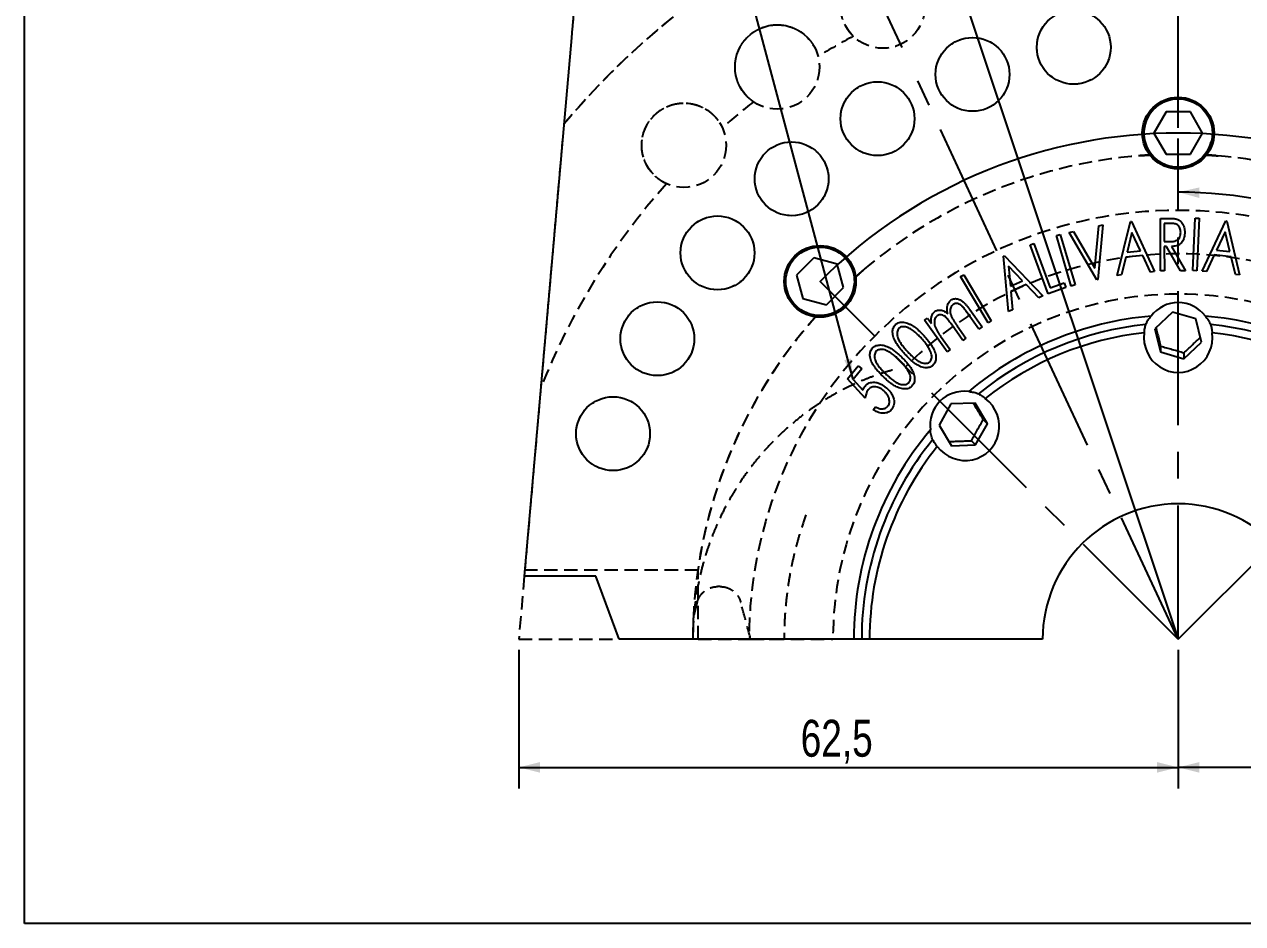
# Model space of a CAD drawing. Header units: millimetres. Extents: x 8 to 871, y 8 to 585.
# Drawn here: x 8 to 123.5, y 8 to 93.3 of the extents above; entities that cross this region are included whole.
import ezdxf

# ---------------------------------------------------------------- set-up
doc = ezdxf.new("R2010")
doc.units = ezdxf.units.MM
doc.header["$PDSIZE"] = -1
doc.linetypes.add('CENTERX2', pattern=[20.32, 12.7, -2.54, 2.54, -2.54])
doc.linetypes.add('HIDDEN', pattern=[1.905, 1.27, -0.635])
for name, color, linetype in [('CENTERLINE', 4, 'CENTERX2'), ('DETAIL', 3, 'Continuous'), ('DIMENSIONS', 2, 'Continuous'), ('HIDDEN', 3, 'HIDDEN'), ('TEXT', 2, 'Continuous')]:
    doc.layers.add(name, color=color, linetype=linetype)
doc.layers.add('OUTLINE', color=7, linetype='Continuous', lineweight=25)
doc.styles.add('SLDTEXTSTYLE0', font='TXT', dxfattribs={"width": 0.75})
doc.dimstyles.new('SLDDIMSTYLE18', dxfattribs={"dimtxt": 0.18, "dimasz": 2, "dimexe": 0, "dimexo": 0.0625, "dimgap": 0, "dimtad": 0, "dimtih": 1, "dimtoh": 1, "dimdec": 0, "dimrnd": 1e-09, "dimzin": 0, "dimdsep": 46, "dimtxsty": 'Standard', "dimsah": 1, "dimcen": 0.09, "dimadec": 0, "dimazin": 0, "dimtfac": 2, "dimtdec": 0, "dimtofl": 0, "dimtmove": 0, "dimatfit": 3, "dimfxl": 0, "dimfrac": 2, "dimtolj": 1, "dimtzin": 0, "dimarcsym": 0})
doc.dimstyles.new('SLDDIMSTYLE2', dxfattribs={"dimtxt": 3.5, "dimasz": 2, "dimexe": 0, "dimexo": 0.0625, "dimgap": 0.875, "dimtad": 1, "dimrnd": 1e-09, "dimzin": 12, "dimdsep": 46, "dimtxsty": 'SLDTEXTSTYLE0', "dimsah": 1, "dimcen": 0.09, "dimadec": 0, "dimazin": 3, "dimtfac": 1, "dimtofl": 0, "dimtmove": 0, "dimatfit": 3, "dimfxl": 0, "dimfrac": 2, "dimtolj": 1, "dimtzin": 12, "dimarcsym": 0})
doc.dimstyles.new('SLDDIMSTYLE25', dxfattribs={"dimtxt": 3.5, "dimasz": 2, "dimexe": 0, "dimexo": 0.0625, "dimgap": 0.875, "dimtad": 1, "dimrnd": 1e-09, "dimzin": 12, "dimdsep": 46, "dimtxsty": 'SLDTEXTSTYLE0', "dimsah": 1, "dimcen": 0, "dimadec": 0, "dimazin": 3, "dimtfac": 1, "dimtofl": 0, "dimtmove": 0, "dimatfit": 3, "dimfxl": 0, "dimfrac": 2, "dimtolj": 1, "dimtzin": 12, "dimarcsym": 0})
doc.dimstyles.new('SLDDIMSTYLE8', dxfattribs={"dimtxt": 3.5, "dimasz": 2, "dimexe": 0, "dimexo": 0.0625, "dimgap": 0.875, "dimtad": 1, "dimdec": 4, "dimzin": 12, "dimdsep": 46, "dimtxsty": 'SLDTEXTSTYLE0', "dimsah": 1, "dimcen": 0.09, "dimazin": 3, "dimtfac": 1, "dimtofl": 0, "dimtmove": 0, "dimatfit": 3, "dimfxl": 0, "dimfrac": 2, "dimtolj": 1, "dimtzin": 12, "dimarcsym": 0})

# ---------------------------------------------------------------- blocks, each defined once
blk = doc.blocks.new('_D_66')
at = {"layer": 'DIMENSIONS'}
for q in [(86.53, 127.43), (117.36, 34.96)]:
    blk.add_line((94.9, 102.32), q, dxfattribs=at)
blk.add_solid([(94.9, 102.32), (94.74, 104.37), (93.79, 104.05)], dxfattribs=at)
at = {"layer": 'DIMENSIONS', "char_height": 3.5, "attachment_point": 1, "rotation": 288.4402, "style": 'SLDTEXTSTYLE0'}
for s, insert in [('R', (91.31, 127.35)), ('71', (92.2, 124.66))]:
    blk.add_mtext(s, dxfattribs=dict(at, insert=insert))
blk = doc.blocks.new('_D_67')
at = {"layer": 'DIMENSIONS'}
for p, q in [((117.36, 83.46), (117.36, 139.21)), ((91.19, 91.09), (73.3, 129.44))]:
    blk.add_line(p, q, dxfattribs=at)
blk.add_arc((117.36, 34.96), 102.25, 90, 115, dxfattribs=at)
for points in [[(117.36, 137.21), (115.35, 137.69), (115.36, 136.69)], [(74.15, 127.63), (76.18, 128), (75.76, 128.91)]]:
    blk.add_solid(points, dxfattribs=at)
at = {"layer": 'DIMENSIONS', "insert": (90.82, 138.43), "char_height": 3.5, "attachment_point": 1, "rotation": 12.5, "style": 'SLDTEXTSTYLE0'}
blk.add_mtext('25°', dxfattribs=at)
blk = doc.blocks.new('_D_68')
at = {"layer": 'DIMENSIONS'}
blk.add_arc((117.36, 34.96), 42.4, 45, 90, dxfattribs=at)
for points in [[(117.36, 77.36), (119.35, 76.81), (119.37, 77.81)], [(147.34, 64.94), (146.24, 66.68), (145.55, 65.96)]]:
    blk.add_solid(points, dxfattribs=at)
at = {"layer": 'DIMENSIONS', "insert": (132.06, 79.65), "char_height": 3.5, "attachment_point": 1, "rotation": 337.5, "style": 'SLDTEXTSTYLE0'}
blk.add_mtext('45°', dxfattribs=at)
blk = doc.blocks.new('_D_69')
at = {"layer": 'DIMENSIONS'}
for p, q in [((54.86, 33.96), (54.86, 20.82)), ((117.36, 33.96), (117.36, 20.82)), ((54.86, 22.82), (117.36, 22.82))]:
    blk.add_line(p, q, dxfattribs=at)
for points in [[(54.86, 22.82), (56.86, 22.32), (56.86, 23.32)], [(117.36, 22.82), (115.36, 23.32), (115.36, 22.32)]]:
    blk.add_solid(points, dxfattribs=at)
at = {"layer": 'DIMENSIONS', "insert": (81.58, 27.33), "char_height": 3.5, "attachment_point": 1, "style": 'SLDTEXTSTYLE0'}
blk.add_mtext('62,5', dxfattribs=at)
blk = doc.blocks.new('_D_70')
at = {"layer": 'DIMENSIONS'}
for p, q in [((117.36, 33.96), (117.36, 20.82)), ((179.86, 33.96), (179.86, 20.82)), ((179.86, 22.82), (117.36, 22.82))]:
    blk.add_line(p, q, dxfattribs=at)
for points in [[(117.36, 22.82), (119.36, 22.32), (119.36, 23.32)], [(179.86, 22.82), (177.86, 23.32), (177.86, 22.32)]]:
    blk.add_solid(points, dxfattribs=at)
at = {"layer": 'DIMENSIONS', "insert": (144.08, 27.33), "char_height": 3.5, "attachment_point": 1, "style": 'SLDTEXTSTYLE0'}
blk.add_mtext('62,5', dxfattribs=at)

msp = doc.modelspace()

# ---------------------------------------------------------------- linework, layer by layer
at = {"color": 7, "linetype": 'Continuous', "lineweight": 0}
msp.add_point((83.41806, 68.90222), dxfattribs=at)
at = {"layer": 'CENTERLINE'}
for q in [(91.60973, 90.18098), (117.35918, 82.46109), (83.41806, 68.90222), (151.30031, 68.90222)]:
    msp.add_line((117.35918, 34.96109), q, dxfattribs=at)
at = {"layer": 'DETAIL'}
msp.add_arc((117.35918, 82.96109), 3.25, 75, 345, dxfattribs=at)
msp.add_arc((117.35918, 82.96109), 3.25, 75, 345, dxfattribs=at)
at = {"layer": 'HIDDEN'}
for p, q in [((58.6555, 78.35323), (55.43223, 41.51109)), ((55.38411, 40.96109), (54.85918, 34.96109)), ((71.85918, 41.51109), (55.43223, 41.51109)), ((71.85918, 34.96109), (71.85918, 41.51109)), ((73.95978, 39.96109), (73.70858, 39.96109)), ((71.77673, 38.47873), (71.40928, 37.10739)), ((54.85918, 34.96109), (64.35918, 34.96109)), ((71.85918, 34.96109), (76.68797, 34.96109)), ((76.68797, 34.96109), (80.00918, 34.96109)), ((76.83418, 34.96109), (84.63418, 34.96109))]:
    msp.add_line(p, q, dxfattribs=at)
for centre, radius in [((89.36072, 95.00398), 4), ((107.46124, 91.09513), 3.5), ((79.35974, 89.22991), 4), ((97.86403, 88.52357), 3.5), ((88.85918, 84.32454), 3.5), ((70.51336, 81.80691), 4), ((117.35918, 82.96109), 3.25), ((80.72029, 78.62562), 3.5), ((73.69465, 71.59998), 3.5), ((83.41806, 68.90222), 3.25), ((67.99573, 63.46109), 3.5), ((63.7967, 54.45624), 3.5)]:
    msp.add_circle(centre, radius, dxfattribs=at)
for radius, start, end in [(76, 39.9913068, 140.0086932), (76, 97.5608432, 140.0086932), (64.95, 118.3046094, 121.6953906), (64.95, 128.3046094, 131.6953906), (46, 93.1240038, 131.8759962), (46, 93.1240038, 131.8759962), (46, 48.1240038, 86.8759962), (46, 48.1240038, 86.8759962), (64.95, 138.3046094, 158.4591334), (40.67122, 0, 180), (36.55, 45, 135), (36.55, 45, 135), (32.725, 0, 180), (46, 138.1240038, 180), (46, 138.1240038, 177.3256844)]:
    msp.add_arc((117.35918, 34.96109), radius, start, end, dxfattribs=at)
for points, knots in [([(86.56255, 92.14562), (86.45317, 92.26037), (86.23402, 92.49027), (85.964, 92.87556), (85.73815, 93.28602), (85.56187, 93.72225), (85.43642, 94.18171), (85.36537, 94.66228), (85.3532, 95.15923), (85.40124, 95.63319), (85.4999, 96.07757), (85.63724, 96.48803), (85.81422, 96.86646), (85.98923, 97.16878), (86.11103, 97.33046), (86.15665, 97.39101)], [0, 0, 0, 0, 0.087459208, 0.175232492, 0.26301865, 0.350496104, 0.438471526, 0.526833238, 0.615093888, 0.702930803, 0.772603352, 0.842419154, 0.912005112, 0.967042345, 1, 1, 1, 1]), ([(77.10043, 85.92908), (76.97279, 86.02309), (76.71704, 86.21145), (76.38422, 86.54399), (76.09052, 86.909), (75.84118, 87.30799), (75.63785, 87.73868), (75.48443, 88.19962), (75.38614, 88.68691), (75.35119, 89.162), (75.37105, 89.61678), (75.43551, 90.04478), (75.5424, 90.44845), (75.68421, 90.82204), (75.8506, 91.16202), (76.04324, 91.47621), (76.2566, 91.76093), (76.48253, 92.01528), (76.73275, 92.25323), (77.00592, 92.46981), (77.29729, 92.66264), (77.6447, 92.85195), (78.04931, 93.01882), (78.5175, 93.15045), (78.99547, 93.22296), (79.47914, 93.23771), (79.94835, 93.19541), (80.3976, 93.10151), (80.82069, 92.96222), (81.21545, 92.78207), (81.58117, 92.56515), (81.91516, 92.31637), (82.25304, 92.0059), (82.5798, 91.62433), (82.87488, 91.16301), (83.09621, 90.69525), (83.1913, 90.37061), (83.23424, 90.22402)], [0, 0, 0, 0, 0.034415725, 0.068955178, 0.103499604, 0.137922534, 0.172541394, 0.207312339, 0.242043501, 0.276607974, 0.304024558, 0.331497577, 0.358880118, 0.380537584, 0.402246966, 0.423878966, 0.441979804, 0.460130969, 0.47821965, 0.496371419, 0.514588996, 0.532742502, 0.558431502, 0.584135644, 0.612132088, 0.640148625, 0.669232778, 0.698425685, 0.727552249, 0.757075274, 0.786702885, 0.816352859, 0.845906562, 0.886183634, 0.926558499, 0.966837238, 1, 1, 1, 1]), ([(68.86156, 78.1639), (68.71953, 78.23432), (68.43496, 78.37541), (68.04945, 78.64511), (67.69683, 78.95356), (67.38199, 79.3032), (67.10696, 79.69204), (66.87582, 80.11933), (66.69441, 80.58215), (66.5775, 81.04396), (66.51808, 81.49527), (66.50724, 81.92797), (66.54241, 82.34407), (66.61719, 82.7366), (66.72202, 83.10031), (66.85717, 83.44318), (67.01785, 83.76063), (67.19619, 84.05034), (67.40128, 84.32813), (67.63269, 84.58885), (67.88615, 84.82936), (68.19541, 85.0761), (68.56489, 85.31071), (69.00311, 85.52164), (69.46124, 85.67604), (69.93499, 85.77456), (70.40442, 85.81438), (70.86316, 85.79992), (71.304, 85.73621), (71.72405, 85.62735), (72.12187, 85.47723), (72.49399, 85.29022), (72.88066, 85.04315), (73.26871, 84.7241), (73.63942, 84.32104), (73.9386, 83.89882), (74.08863, 83.59562), (74.15637, 83.45872)], [0, 0, 0, 0, 0.0344157926, 0.0689551434, 0.103499587, 0.1379225023, 0.1725413599, 0.2073123834, 0.2420435048, 0.276607934, 0.3040244713, 0.3314975348, 0.3588801394, 0.3805376312, 0.4022468935, 0.4238789662, 0.4419797562, 0.4601309511, 0.4782196028, 0.4963713825, 0.5145890112, 0.5327425487, 0.5584315317, 0.5841356794, 0.6121321361, 0.6401485602, 0.669232724, 0.6984256978, 0.7275522578, 0.7570751794, 0.7867028806, 0.8163528231, 0.8459065921, 0.8861837058, 0.926558484, 0.9668372568, 1, 1, 1, 1]), ([(58.99721, 82.25901), (58.92354, 81.41687), (58.77617, 79.73241), (58.55223, 77.17287), (58.32605, 74.58757), (58.11201, 72.14104), (57.9106, 69.83899), (57.72225, 67.68613), (57.53214, 65.51312), (57.34027, 63.32002), (57.14495, 61.08749), (57.01265, 59.5753), (56.94555, 58.80844)], [0, 0, 0, 0, 0.112752824, 0.2255293925, 0.3382980368, 0.4510401692, 0.5420821129, 0.6331646641, 0.7242516331, 0.8153168181, 0.9063443704, 1, 1, 1, 1]), ([(114.85231, 80.89273), (114.73871, 80.88627), (114.51114, 80.87332), (114.2143, 80.8537), (113.9543, 80.83512), (113.73895, 80.81856), (113.56867, 80.80475), (113.44585, 80.79435), (113.3737, 80.78815), (113.35126, 80.78619), (113.37873, 80.78854), (113.45741, 80.79538), (113.58431, 80.80604), (113.75808, 80.82005), (113.97801, 80.83688), (114.24046, 80.8555), (114.53106, 80.87453), (114.74848, 80.88685), (114.85231, 80.89273)], [0, 0, 0, 0, 0.06290206, 0.126004311, 0.188905766, 0.251813931, 0.314921568, 0.377828494, 0.440606052, 0.503585455, 0.566362824, 0.628970763, 0.691778098, 0.754387775, 0.817085172, 0.87998187, 0.942680762, 1, 1, 1, 1]), ([(114.85231, 80.89273), (114.93032, 80.80414), (115.08657, 80.62669), (115.35805, 80.39284), (115.65367, 80.18633), (115.97413, 80.01392), (116.31391, 79.87689), (116.66337, 79.77944), (117.01734, 79.72308), (117.37032, 79.70509), (117.71935, 79.72473), (118.05957, 79.7817), (118.38725, 79.87209), (118.70398, 79.99576), (119.00553, 80.15225), (119.28826, 80.33912), (119.58537, 80.57895), (119.76273, 80.77723), (119.86605, 80.89273)], [0, 0, 0, 0, 0.063275226, 0.126735059, 0.189990693, 0.253456325, 0.317135858, 0.380583387, 0.441178396, 0.501978857, 0.562571363, 0.621159829, 0.679934315, 0.73853312, 0.797971605, 0.857588484, 0.917043641, 1, 1, 1, 1]), ([(119.86605, 80.89273), (119.78804, 80.80414), (119.63179, 80.62668), (119.36032, 80.39284), (119.0647, 80.18633), (118.74424, 80.01392), (118.40445, 79.87689), (118.05499, 79.77944), (117.70102, 79.72308), (117.34805, 79.70509), (116.99901, 79.72473), (116.6588, 79.7817), (116.33111, 79.87209), (116.01438, 79.99576), (115.71283, 80.15225), (115.43011, 80.33912), (115.133, 80.57895), (114.95563, 80.77723), (114.85231, 80.89273)], [0, 0, 0, 0, 0.063275089, 0.126735202, 0.189990803, 0.253456402, 0.317135719, 0.380583501, 0.441178321, 0.501978725, 0.562571172, 0.621159608, 0.679934217, 0.738532844, 0.797971299, 0.857588413, 0.917043236, 1, 1, 1, 1]), ([(119.86605, 80.89273), (119.97965, 80.88627), (120.20723, 80.87332), (120.50407, 80.8537), (120.76406, 80.83512), (120.97942, 80.81856), (121.14969, 80.80475), (121.27252, 80.79435), (121.34467, 80.78815), (121.36711, 80.78619), (121.33964, 80.78854), (121.26096, 80.79538), (121.13406, 80.80604), (120.96029, 80.82005), (120.74036, 80.83688), (120.47791, 80.8555), (120.1873, 80.87453), (119.96989, 80.88685), (119.86605, 80.89273)], [0, 0, 0, 0, 0.062901442, 0.126003677, 0.188905967, 0.251813202, 0.314921787, 0.377827658, 0.440606249, 0.503584588, 0.566361941, 0.628970867, 0.691778149, 0.754386849, 0.817085202, 0.879981884, 0.942679987, 1, 1, 1, 1]), ([(86.65323, 69.21229), (86.73813, 69.28805), (86.9082, 69.43981), (87.13198, 69.63583), (87.32896, 69.80654), (87.49294, 69.94711), (87.62311, 70.05775), (87.71732, 70.13724), (87.77272, 70.18388), (87.78998, 70.19836), (87.76889, 70.1806), (87.70841, 70.1298), (87.61114, 70.04761), (87.47837, 69.93464), (87.31095, 69.79103), (87.11221, 69.61861), (86.89326, 69.42658), (86.73081, 69.28155), (86.65323, 69.21229)], [0, 0, 0, 0, 0.062901333, 0.126003455, 0.188905904, 0.25181305, 0.314921688, 0.377827574, 0.440606204, 0.503584565, 0.566361929, 0.628970934, 0.69177823, 0.754386904, 0.817085288, 0.879982, 0.942679948, 1, 1, 1, 1]), ([(83.10798, 65.66704), (83.22579, 65.65956), (83.46175, 65.64456), (83.81907, 65.67117), (84.17412, 65.73419), (84.52264, 65.83887), (84.8598, 65.98224), (85.17581, 66.16044), (85.46596, 66.37088), (85.72827, 66.60775), (85.96119, 66.86844), (86.16147, 67.14929), (86.32927, 67.44492), (86.46578, 67.75632), (86.56835, 68.08022), (86.63613, 68.41227), (86.67664, 68.79194), (86.66185, 69.05756), (86.65323, 69.21229)], [0, 0, 0, 0, 0.063275456, 0.126735287, 0.189990495, 0.253456317, 0.317135855, 0.38058356, 0.441178451, 0.50197876, 0.562571227, 0.62115999, 0.679934125, 0.738533104, 0.797971999, 0.857588545, 0.917043773, 1, 1, 1, 1]), ([(86.65323, 69.21229), (86.66072, 69.09448), (86.67571, 68.85852), (86.6491, 68.5012), (86.58609, 68.14615), (86.4814, 67.79763), (86.33803, 67.46047), (86.15983, 67.14446), (85.9494, 66.85432), (85.71253, 66.592), (85.45183, 66.35908), (85.17098, 66.1588), (84.87536, 65.991), (84.56395, 65.8545), (84.24006, 65.75192), (83.90801, 65.68415), (83.52833, 65.64364), (83.26271, 65.65843), (83.10798, 65.66704)], [0, 0, 0, 0, 0.063275106, 0.126735509, 0.189990687, 0.253456269, 0.317135594, 0.380583246, 0.441178108, 0.501978816, 0.562571227, 0.621159517, 0.679934059, 0.738532884, 0.797971546, 0.857588574, 0.917043161, 1, 1, 1, 1]), ([(83.10798, 65.66704), (83.03222, 65.58214), (82.88046, 65.41207), (82.68444, 65.1883), (82.51373, 64.99131), (82.37317, 64.82733), (82.26252, 64.69716), (82.18303, 64.60296), (82.13639, 64.54755), (82.12191, 64.5303), (82.13967, 64.55138), (82.19047, 64.61186), (82.27266, 64.70913), (82.38563, 64.8419), (82.52925, 65.00932), (82.70167, 65.20807), (82.8937, 65.42701), (83.03872, 65.58946), (83.10798, 65.66704)], [0, 0, 0, 0, 0.0629020442, 0.1260043925, 0.1889057764, 0.2518139293, 0.3149216003, 0.3778284872, 0.4406060599, 0.5035854578, 0.5663628178, 0.6289707652, 0.6917781073, 0.7543877392, 0.8170852133, 0.8799819384, 0.9426807725, 1, 1, 1, 1]), ([(90.29361, 60.4932), (89.93176, 60.3855), (89.20769, 60.16997), (88.13996, 59.78411), (87.08847, 59.35384), (86.04533, 58.87024), (85.01294, 58.33323), (83.99392, 57.74213), (83.00203, 57.10453), (81.96977, 56.37259), (80.90714, 55.53398), (79.82581, 54.57848), (78.79572, 53.56289), (77.82137, 52.49196), (76.90713, 51.37054), (76.05437, 50.1987), (75.26591, 48.97859), (74.54262, 47.71369), (73.93855, 46.50991), (73.43832, 45.37974), (73.02621, 44.33239), (72.65799, 43.26844), (72.30229, 42.08326), (71.97743, 40.77253), (71.70234, 39.33474), (71.50614, 37.88292), (71.38238, 36.42349), (71.36691, 35.44819), (71.35918, 34.96109)], [0, 0, 0, 0, 0.033575114, 0.067184146, 0.10079356, 0.134369223, 0.169076094, 0.203819374, 0.238563028, 0.273270363, 0.31553839, 0.357934119, 0.400395857, 0.44285891, 0.48525755, 0.527527543, 0.570103481, 0.612711668, 0.655287809, 0.688123486, 0.720988444, 0.753853434, 0.786689225, 0.829287483, 0.871981312, 0.914707477, 0.957401534, 1, 1, 1, 1]), ([(82.06984, 46.75499), (81.89333, 46.24422), (81.57676, 45.32817), (81.1923, 43.98345), (80.88087, 42.73469), (80.61665, 41.47498), (80.39731, 40.1971), (80.22492, 38.90214), (80.10063, 37.59155), (80.02588, 36.27722), (80.00918, 35.39973), (80.00918, 34.96116), (80.00918, 34.96109)], [0, 0, 0, 0, 0.134722491, 0.241624849, 0.348600358, 0.455575927, 0.562478242, 0.671815337, 0.781230804, 0.890646292, 0.999983377, 1, 1, 1, 1]), ([(71.77673, 38.47873), (71.81027, 38.58322), (71.87735, 38.79222), (72.03921, 39.07768), (72.24052, 39.33177), (72.48053, 39.55088), (72.75348, 39.72824), (73.05534, 39.86051), (73.37656, 39.94491), (73.5979, 39.9557), (73.70858, 39.96109)], [0, 0, 0, 0, 0.121907265, 0.243836431, 0.365578828, 0.487349814, 0.613276074, 0.73923094, 0.869607848, 1, 1, 1, 1]), ([(73.95978, 39.96109), (74.07865, 39.95484), (74.31639, 39.94235), (74.66228, 39.84451), (74.98724, 39.68936), (75.27985, 39.47811), (75.5299, 39.21679), (75.70568, 38.95113), (75.8237, 38.70146), (75.86899, 38.55297), (75.89163, 38.47873)], [0, 0, 0, 0, 0.138993812, 0.277982358, 0.41715491, 0.556293394, 0.692112383, 0.827879832, 0.913943758, 1, 1, 1, 1]), ([(76.83418, 34.96109), (76.67692, 35.548), (76.36237, 36.72194), (76.04856, 37.89309), (75.89163, 38.47873)], [0, 0, 0, 0, 0.49994657, 1, 1, 1, 1]), ([(71.40928, 37.10739), (71.40916, 37.10491), (71.40893, 37.09996), (71.40711, 37.06072), (71.40417, 36.99551), (71.39915, 36.88), (71.39251, 36.71487), (71.38475, 36.49878), (71.37361, 36.14089), (71.36211, 35.63099), (71.36016, 35.18446), (71.35918, 34.96109)], [0, 0, 0, 0, 0.040134655, 0.080333844, 0.132895748, 0.1856021, 0.281912867, 0.37876858, 0.475594278, 0.737671648, 1, 1, 1, 1])]:
    msp.add_open_spline(points, degree=3, knots=knots, dxfattribs=at)
at = {"layer": 'OUTLINE'}
for p, q in [((8, 8), (8, 585)), ((59.8496, 92.00185), (55.38411, 40.96109)), ((116.20448, 84.96109), (115.04978, 82.96109)), ((118.51388, 84.96109), (116.20448, 84.96109)), ((119.66858, 82.96109), (118.51388, 84.96109)), ((115.04978, 82.96109), (116.20448, 80.96109)), ((118.51388, 80.96109), (119.66858, 82.96109)), ((116.20448, 80.96109), (118.51388, 80.96109)), ((109.45407, 70.16187), (109.82967, 74.16928)), ((110.2203, 74.25641), (109.73853, 69.07312)), ((109.82967, 74.16928), (110.2203, 74.25641)), ((111.58132, 69.47206), (112.82932, 74.57322)), ((112.82932, 74.57322), (112.91946, 74.58224)), ((112.91946, 74.58224), (115.129, 69.82663)), ((115.67266, 74.86918), (116.40583, 74.87018)), ((115.68167, 69.89622), (115.67266, 74.86918)), ((116.69028, 74.38341), (116.04125, 74.3824)), ((116.04125, 74.3824), (116.04425, 72.6917)), ((118.74724, 69.92899), (118.97361, 74.90195)), ((118.97361, 74.90195), (119.3422, 74.88492)), ((119.3422, 74.88492), (119.11583, 69.91196)), ((119.62864, 69.8822), (121.86823, 74.6328)), ((121.86823, 74.6328), (121.95837, 74.62379)), ((121.95837, 74.62379), (123.17632, 69.52163)), ((105.8123, 73.2469), (106.16687, 73.35207)), ((107.23057, 68.45824), (105.8123, 73.2469)), ((106.16687, 73.35207), (107.58514, 68.56341)), ((107.03921, 73.54528), (107.42984, 73.63342)), ((109.6604, 69.05509), (107.03921, 73.54528)), ((107.42984, 73.63342), (109.45407, 70.16187)), ((112.97856, 73.53155), (112.52383, 71.6836)), ((113.78284, 71.8088), (112.97856, 73.53155)), ((121.80713, 73.58212), (120.99282, 71.86137)), ((122.25184, 71.73417), (121.80713, 73.58212)), ((103.32232, 72.36308), (103.66887, 72.49029)), ((105.03306, 67.71264), (103.32232, 72.36308)), ((103.66887, 72.49029), (105.21435, 68.28857)), ((112.52383, 71.6836), (113.78284, 71.8088)), ((116.04425, 72.6917), (116.67826, 72.68569)), ((116.25559, 72.20993), (116.04525, 72.20892)), ((116.04525, 72.20892), (116.04926, 69.89622)), ((117.58171, 69.89923), (116.25559, 72.20993)), ((116.70931, 72.20993), (118.03744, 69.89923)), ((120.99282, 71.86137), (122.25184, 71.73417)), ((82.82034, 71.13293), (81.18735, 69.49993)), ((85.05105, 70.53521), (82.82034, 71.13293)), ((85.64877, 68.3045), (85.05105, 70.53521)), ((100.814, 71.27864), (100.89613, 71.31671)), ((101.28275, 66.04327), (100.814, 71.27864)), ((100.89613, 71.31671), (104.51993, 67.51863)), ((112.40664, 71.19181), (111.99198, 69.51312)), ((113.99418, 71.35007), (112.40664, 71.19181)), ((114.73336, 69.78656), (113.99418, 71.35007)), ((120.77948, 71.40263), (120.0393, 69.84114)), ((122.36702, 71.24138), (120.77948, 71.40263)), ((122.78069, 69.56169), (122.36702, 71.24138)), ((81.18735, 69.49993), (81.78506, 67.26922)), ((96.73812, 69.3552), (97.04061, 69.53449)), ((99.34429, 64.96518), (96.73812, 69.3552)), ((97.04061, 69.53449), (99.64678, 65.14447)), ((101.29076, 70.34014), (101.45803, 68.4421)), ((102.60787, 68.96594), (101.29076, 70.34014)), ((111.99198, 69.51312), (111.58132, 69.47206)), ((115.129, 69.82663), (114.73336, 69.78656)), ((116.04926, 69.89622), (115.68167, 69.89622)), ((118.03744, 69.89923), (117.58171, 69.89923)), ((119.11583, 69.91196), (118.74724, 69.92899)), ((120.0393, 69.84114), (119.62864, 69.8822)), ((123.17632, 69.52163), (122.78069, 69.56169)), ((84.01577, 66.67151), (85.64877, 68.3045)), ((101.45803, 68.4421), (102.60787, 68.96594)), ((102.95542, 68.59835), (101.50711, 67.9383)), ((104.15935, 67.35436), (102.95542, 68.59835)), ((106.70673, 68.32863), (105.03306, 67.71264)), ((105.21435, 68.28857), (106.54147, 68.77735)), ((106.54147, 68.77735), (106.70673, 68.32863)), ((107.58514, 68.56341), (107.23057, 68.45824)), ((109.73853, 69.07312), (109.6604, 69.05509)), ((81.78506, 67.26922), (84.01577, 66.67151)), ((101.50711, 67.9383), (101.65735, 66.21354)), ((104.51993, 67.51863), (104.15935, 67.35436)), ((98.47416, 64.38146), (97.30729, 66.01807)), ((97.59876, 66.2254), (98.76562, 64.58879)), ((101.65735, 66.21354), (101.28275, 66.04327)), ((116.81249, 65.97242), (115.14268, 64.40639)), ((119.02899, 65.3359), (116.81249, 65.97242)), ((93.31791, 65.22581), (93.60036, 65.42713)), ((95.45533, 62.22901), (93.31791, 65.22581)), ((93.60036, 65.42713), (93.96995, 64.9093)), ((96.96274, 63.30373), (95.86899, 64.83819)), ((96.40785, 64.67893), (97.24519, 63.50505)), ((99.64678, 65.14447), (99.34429, 64.96518)), ((119.57568, 63.13337), (119.02899, 65.3359)), ((94.83233, 63.70036), (95.73778, 62.43033)), ((98.76562, 64.58879), (98.47416, 64.38146)), ((115.14268, 64.40639), (115.68938, 62.20386)), ((95.73778, 62.43033), (95.45533, 62.22901)), ((97.24519, 63.50505), (96.96274, 63.30373)), ((115.68938, 62.75362), (115.68938, 62.20386)), ((117.90588, 61.56734), (119.57568, 63.13337)), ((115.68938, 62.20386), (117.90588, 61.56734)), ((117.90588, 62.1171), (117.90588, 61.56734)), ((86.00576, 59.66157), (87.02439, 60.89755)), ((87.38797, 60.59807), (86.55063, 59.58144)), ((87.02439, 60.89755), (87.38797, 60.59807)), ((87.68344, 57.83465), (86.00576, 59.66157)), ((86.55063, 59.58144), (87.47511, 58.58084)), ((88.44366, 56.71786), (88.68404, 57.01033)), ((95.81744, 57.27598), (94.70022, 55.2586)), ((98.10551, 57.34937), (95.81744, 57.27598)), ((99.27637, 55.40536), (98.10551, 57.34937)), ((98.88763, 55.7941), (99.27637, 55.40536)), ((94.70022, 55.2586), (95.87107, 53.3146)), ((98.15915, 53.38798), (99.27637, 55.40536)), ((95.87107, 53.3146), (98.15915, 53.38798)), ((97.77041, 53.77672), (98.15915, 53.38798)), ((62.17536, 40.96109), (55.38411, 40.96109)), ((64.35918, 34.96109), (62.17536, 40.96109)), ((86.60918, 34.96109), (64.35918, 34.96109)), ((87.35918, 34.96109), (86.60918, 34.96109)), ((88.10918, 34.96109), (87.35918, 34.96109)), ((103.70918, 34.96109), (88.10918, 34.96109)), ((104.50918, 34.96109), (103.70918, 34.96109)), ((832, 8), (8, 8))]:
    msp.add_line(p, q, dxfattribs=at)
for centre, radius in [((107.46124, 91.09513), 3.5), ((97.86403, 88.52357), 3.5), ((88.85918, 84.32454), 3.5), ((117.35918, 82.96109), 3.4), ((117.35918, 82.96109), 3.25), ((80.72029, 78.62562), 3.5), ((73.69465, 71.59998), 3.5), ((83.41806, 68.90222), 3.4), ((83.41806, 68.90222), 3.25), ((67.99573, 63.46109), 3.5), ((63.7967, 54.45624), 3.5)]:
    msp.add_circle(centre, radius, dxfattribs=at)
for radius, start, end in [(48, 45, 135), (30.75, 94.8013814, 130.1986186), (30, 95.8805451, 129.1194549), (30.75, 49.8013814, 85.1986186), (30, 50.8805451, 84.1194549), (29.25, 96.3194695, 128.6805305), (29.25, 51.3194695, 83.6805305), (30.75, 139.8013814, 180), (30, 140.8805451, 180), (29.25, 141.3194695, 180), (12.85, 0, 180)]:
    msp.add_arc((117.35918, 34.96109), radius, start, end, dxfattribs=at)
for centre, major_axis, start_param, end_param in [((117.35918, 63.58163), (0, -3.31083), 2.22759912, 4.055586187), ((117.35918, 63.58163), (0, -3.31083), 4.575523556, 7.990847058), ((97.1214, 55.19887), (2.34111, -2.34111), 2.22759912, 4.055586187), ((97.1214, 55.19887), (2.34111, -2.34111), 4.575523556, 7.990847058)]:
    msp.add_ellipse(centre, major_axis=major_axis, ratio=0.981627183, start_param=start_param, end_param=end_param, dxfattribs=at)
for points, knots in [([(60.24834, 96.5594), (60.24815, 96.55724), (60.24764, 96.55146), (60.24233, 96.49075), (60.23061, 96.35679), (60.21221, 96.14644), (60.19008, 95.89356), (60.16779, 95.63878), (60.14686, 95.39948), (60.12446, 95.14355), (60.09736, 94.83366), (60.06541, 94.46863), (60.02824, 94.04364), (59.98975, 93.60376), (59.94696, 93.11458), (59.90016, 92.57972), (59.86649, 92.19491), (59.8496, 92.00185)], [0, 0, 0, 0, 0.0346435, 0.093221835, 0.153502208, 0.225780763, 0.300146224, 0.350569879, 0.401008042, 0.452823806, 0.504649769, 0.579345721, 0.654061875, 0.730808782, 0.807566356, 0.903454374, 1, 1, 1, 1]), ([(116.40583, 74.87018), (116.56191, 74.86864), (116.7793, 74.8665), (117.05767, 74.84395), (117.17735, 74.81669), (117.23716, 74.80307)], [0, 0, 0, 0, 0.560121725, 0.780172258, 1, 1, 1, 1]), ([(117.59573, 73.55007), (117.59226, 73.6164), (117.5853, 73.74904), (117.53017, 73.94198), (117.43711, 74.11865), (117.31086, 74.25814), (117.15605, 74.33549), (117.00237, 74.36695), (116.84665, 74.38186), (116.74241, 74.38289), (116.69028, 74.38341)], [0, 0, 0, 0, 0.140080786, 0.280132992, 0.420123991, 0.55986171, 0.669631816, 0.779714894, 0.88985347, 1, 1, 1, 1]), ([(117.23716, 74.80307), (117.30534, 74.77679), (117.44171, 74.72422), (117.61337, 74.58453), (117.75246, 74.4152), (117.85945, 74.2194), (117.93128, 74.00496), (117.97268, 73.77902), (117.97713, 73.62639), (117.97935, 73.55007)], [0, 0, 0, 0, 0.139870709, 0.279736609, 0.419732398, 0.559780937, 0.706484442, 0.853225467, 1, 1, 1, 1]), ([(116.67826, 72.68569), (116.74607, 72.68711), (116.88168, 72.68996), (117.08336, 72.71988), (117.27526, 72.79695), (117.42564, 72.94463), (117.52593, 73.13055), (117.58536, 73.33695), (117.59227, 73.47903), (117.59573, 73.55007)], [0, 0, 0, 0, 0.140212329, 0.280406315, 0.420180592, 0.559911564, 0.706520641, 0.853256268, 1, 1, 1, 1]), ([(117.97935, 73.55007), (117.97703, 73.47132), (117.9724, 73.31383), (117.93032, 73.08047), (117.85412, 72.85618), (117.74094, 72.64733), (117.5838, 72.4704), (117.39026, 72.33625), (117.1706, 72.25652), (116.94109, 72.21852), (116.78658, 72.21279), (116.70931, 72.20993)], [0, 0, 0, 0, 0.112077532, 0.224143706, 0.336181949, 0.448204175, 0.560095676, 0.67001398, 0.779948504, 0.889958166, 1, 1, 1, 1]), ([(95.51743, 65.82577), (95.4989, 65.91205), (95.46185, 66.08464), (95.4482, 66.34994), (95.47843, 66.59537), (95.55154, 66.81073), (95.65912, 66.99246), (95.76633, 67.0814), (95.81991, 67.12585)], [0, 0, 0, 0, 0.186747792, 0.37355005, 0.560108599, 0.706767661, 0.853472524, 1, 1, 1, 1]), ([(95.81991, 67.12585), (95.87262, 67.15869), (95.97805, 67.2244), (96.1618, 67.26581), (96.34836, 67.2651), (96.53, 67.22203), (96.70125, 67.1493), (96.88595, 67.03553), (97.07405, 66.87352), (97.26101, 66.66735), (97.4351, 66.45031), (97.54421, 66.30037), (97.59876, 66.2254)], [0, 0, 0, 0, 0.0832647916, 0.166568616, 0.2498576437, 0.3331928103, 0.4165283032, 0.4999026356, 0.6248501099, 0.7498862709, 0.8749443759, 1, 1, 1, 1]), ([(93.97696, 65.54532), (93.99395, 65.59971), (94.02792, 65.7085), (94.1063, 65.84747), (94.19912, 65.96168), (94.26935, 66.0173), (94.30449, 66.04512)], [0, 0, 0, 0, 0.27997142, 0.560023459, 0.779905645, 1, 1, 1, 1]), ([(94.30449, 66.04512), (94.35808, 66.07765), (94.46528, 66.14273), (94.65126, 66.18181), (94.83906, 66.18224), (95.02681, 66.14303), (95.20248, 66.05973), (95.36518, 65.94956), (95.46667, 65.86703), (95.51743, 65.82577)], [0, 0, 0, 0, 0.139875441, 0.279788192, 0.419741248, 0.559721709, 0.706375952, 0.853173737, 1, 1, 1, 1]), ([(96.03025, 66.71018), (95.98138, 66.66888), (95.88358, 66.58624), (95.79858, 66.41108), (95.74699, 66.19436), (95.75133, 65.93726), (95.82083, 65.65833), (95.94367, 65.39929), (96.08755, 65.15239), (96.24342, 64.91271), (96.35304, 64.75686), (96.40785, 64.67893)], [0, 0, 0, 0, 0.083190521, 0.166492472, 0.249823792, 0.37468903, 0.499657284, 0.624681916, 0.749774594, 0.874884638, 1, 1, 1, 1]), ([(97.30729, 66.01807), (97.25408, 66.09163), (97.14766, 66.23873), (96.97837, 66.45139), (96.80958, 66.63733), (96.61615, 66.75964), (96.4401, 66.81368), (96.28032, 66.81574), (96.14586, 66.78312), (96.06878, 66.73449), (96.03025, 66.71018)], [0, 0, 0, 0, 0.1668417475, 0.3336692711, 0.5003203122, 0.6252306991, 0.7500132511, 0.8333217057, 0.9166892999, 1, 1, 1, 1]), ([(91.42924, 62.03451), (91.3403, 62.13332), (91.16242, 62.33094), (90.91258, 62.64194), (90.67923, 62.96561), (90.50418, 63.27494), (90.38467, 63.56152), (90.31088, 63.8176), (90.28262, 64.06089), (90.29674, 64.28294), (90.34719, 64.47654), (90.43635, 64.65764), (90.52868, 64.75383), (90.57487, 64.80194)], [0, 0, 0, 0, 0.125078526, 0.250152877, 0.375209459, 0.500215798, 0.583578685, 0.666922918, 0.750209385, 0.812710533, 0.875176146, 0.93755883, 1, 1, 1, 1]), ([(90.57487, 64.80194), (90.62717, 64.84382), (90.73177, 64.92756), (90.92075, 65.00116), (91.1187, 65.03585), (91.3423, 65.0328), (91.58319, 64.98263), (91.83424, 64.88996), (92.11262, 64.74912), (92.41137, 64.5535), (92.71864, 64.29575), (93.01002, 64.02044), (93.19214, 63.82496), (93.2832, 63.72722)], [0, 0, 0, 0, 0.062437592, 0.124861452, 0.187329546, 0.249813589, 0.333088712, 0.416426157, 0.499791009, 0.624800533, 0.749856395, 0.874921526, 1, 1, 1, 1]), ([(93.96995, 64.9093), (93.95684, 65.0281), (93.93857, 65.19361), (93.9483, 65.40733), (93.96741, 65.49933), (93.97696, 65.54532)], [0, 0, 0, 0, 0.559785999, 0.779925644, 1, 1, 1, 1]), ([(94.51883, 65.63246), (94.47278, 65.59326), (94.38061, 65.51479), (94.29872, 65.35007), (94.24634, 65.14616), (94.24045, 64.90314), (94.29808, 64.63746), (94.40174, 64.38699), (94.53237, 64.15015), (94.67733, 63.92187), (94.78066, 63.7742), (94.83233, 63.70036)], [0, 0, 0, 0, 0.083180442, 0.16651955, 0.249871252, 0.374732457, 0.49973173, 0.624715313, 0.749785806, 0.874888111, 1, 1, 1, 1]), ([(95.86899, 64.83819), (95.81204, 64.91709), (95.69816, 65.07488), (95.51828, 65.30435), (95.34282, 65.50757), (95.14528, 65.6526), (94.96054, 65.72218), (94.79, 65.73696), (94.64362, 65.70952), (94.56041, 65.65814), (94.51883, 65.63246)], [0, 0, 0, 0, 0.1668460019, 0.3336775433, 0.5004314575, 0.6253582615, 0.7501358301, 0.833421949, 0.9167544898, 1, 1, 1, 1]), ([(114.13957, 64.03336), (114.15605, 64.16185), (114.18907, 64.41926), (114.25335, 64.67509), (114.28554, 64.80322)], [0, 0, 0, 0, 0.499167669, 1, 1, 1, 1]), ([(114.28554, 64.80322), (114.31514, 64.87221), (114.37434, 65.01019), (114.48965, 65.21316), (114.62357, 65.41253), (114.73143, 65.53964), (114.78535, 65.60318)], [0, 0, 0, 0, 0.247249206, 0.494479857, 0.747252535, 1, 1, 1, 1]), ([(119.93301, 65.60318), (119.98578, 65.54107), (120.09132, 65.41684), (120.22496, 65.21921), (120.34187, 65.01488), (120.40251, 64.87378), (120.43283, 64.80322)], [0, 0, 0, 0, 0.247125654, 0.494266929, 0.747127359, 1, 1, 1, 1]), ([(120.43283, 64.80322), (120.46492, 64.67553), (120.52922, 64.41969), (120.56225, 64.16229), (120.57879, 64.03336)], [0, 0, 0, 0, 0.499126745, 1, 1, 1, 1]), ([(90.9044, 64.46039), (90.85783, 64.40613), (90.76456, 64.29744), (90.71382, 64.08517), (90.71027, 63.87219), (90.7517, 63.66222), (90.82315, 63.46155), (90.94709, 63.20602), (91.14332, 62.90945), (91.40924, 62.57722), (91.59818, 62.36566), (91.69266, 62.25987)], [0, 0, 0, 0, 0.083010615, 0.166267375, 0.249577754, 0.33289429, 0.416266547, 0.49965439, 0.666382589, 0.833176562, 1, 1, 1, 1]), ([(93.03581, 63.48684), (92.93883, 63.59008), (92.74489, 63.79655), (92.43219, 64.08475), (92.14862, 64.2981), (91.90508, 64.44325), (91.71215, 64.53273), (91.52551, 64.59181), (91.34847, 64.60974), (91.18923, 64.59941), (91.03253, 64.55695), (90.94707, 64.49255), (90.9044, 64.46039)], [0, 0, 0, 0, 0.166732865, 0.333449533, 0.500093936, 0.583452747, 0.666796715, 0.750099797, 0.81257834, 0.875052032, 0.937602061, 1, 1, 1, 1]), ([(93.2832, 63.72722), (93.37221, 63.62768), (93.55023, 63.42861), (93.79921, 63.11457), (94.02701, 62.78471), (94.19548, 62.46999), (94.30951, 62.17978), (94.37988, 61.92158), (94.4053, 61.67684), (94.38772, 61.4541), (94.33628, 61.25992), (94.24629, 61.07814), (94.15311, 60.98188), (94.10652, 60.93375)], [0, 0, 0, 0, 0.125076885, 0.250146868, 0.375194549, 0.500186393, 0.583548667, 0.666886181, 0.750180967, 0.812669986, 0.87514474, 0.937565912, 1, 1, 1, 1]), ([(115.2553, 64.51201), (115.26278, 64.48255), (115.31525, 64.27581), (115.41431, 63.8787), (115.55187, 63.32087), (115.64354, 62.94272), (115.68938, 62.75362)], [0, 0, 0, 0, 0.051849175, 0.363841344, 0.681865529, 1, 1, 1, 1]), ([(117.90588, 62.1171), (118.02757, 62.23511), (118.27093, 62.4711), (118.64028, 62.82257), (119.01178, 63.16921), (119.2871, 63.42189), (119.43742, 63.55792), (119.46427, 63.58222)], [0, 0, 0, 0, 0.235247852, 0.470437777, 0.709226618, 0.948060129, 1, 1, 1, 1]), ([(89.39004, 59.8813), (89.29589, 59.97465), (89.1076, 60.16133), (88.84022, 60.45593), (88.59006, 60.76542), (88.39907, 61.0641), (88.26637, 61.34393), (88.18129, 61.59558), (88.14124, 61.83672), (88.14804, 62.05837), (88.18772, 62.25388), (88.26889, 62.4381), (88.35526, 62.53912), (88.39845, 62.58964)], [0, 0, 0, 0, 0.125079933, 0.250153934, 0.375219728, 0.500224763, 0.58358683, 0.666908832, 0.750189089, 0.812682272, 0.875130031, 0.937560879, 1, 1, 1, 1]), ([(88.39845, 62.58964), (88.44798, 62.63441), (88.54705, 62.72397), (88.72884, 62.8125), (88.92365, 62.86034), (89.14613, 62.87508), (89.38967, 62.84351), (89.64631, 62.76983), (89.9329, 62.64839), (90.24367, 62.47418), (90.56563, 62.23653), (90.87212, 61.97967), (91.06529, 61.79604), (91.16187, 61.70422)], [0, 0, 0, 0, 0.062427999, 0.124869138, 0.187333864, 0.249821608, 0.333101751, 0.41643722, 0.499805891, 0.624810569, 0.749858223, 0.874924032, 1, 1, 1, 1]), ([(90.9255, 61.44581), (90.82289, 61.54282), (90.61768, 61.73682), (90.28895, 62.00444), (89.99371, 62.19957), (89.74136, 62.32677), (89.54354, 62.40328), (89.35339, 62.44691), (89.17603, 62.45263), (89.01875, 62.42865), (88.86586, 62.37597), (88.78526, 62.30605), (88.74501, 62.27113)], [0, 0, 0, 0, 0.166728267, 0.333438429, 0.500085547, 0.583439813, 0.666785983, 0.750076648, 0.812551641, 0.875052784, 0.937594685, 1, 1, 1, 1]), ([(93.79803, 62.44717), (93.7383, 62.55203), (93.61886, 62.76176), (93.36427, 63.1102), (93.16039, 63.34398), (93.03581, 63.48684)], [0, 0, 0, 0, 0.279992554, 0.560008376, 1, 1, 1, 1]), ([(93.81205, 61.2753), (93.85194, 61.31905), (93.93183, 61.4067), (93.9886, 61.57779), (94.00808, 61.75349), (93.99159, 61.96383), (93.92275, 62.19955), (93.83961, 62.36461), (93.79803, 62.44717)], [0, 0, 0, 0, 0.13971569, 0.279854114, 0.41990189, 0.559902003, 0.77986216, 1, 1, 1, 1]), ([(115.68938, 62.75362), (115.87169, 62.70558), (116.23625, 62.60953), (116.79051, 62.4546), (117.3484, 62.29036), (117.72003, 62.17486), (117.90588, 62.1171)], [0, 0, 0, 0, 0.247645395, 0.495209398, 0.747561185, 1, 1, 1, 1]), ([(88.74501, 62.27113), (88.70136, 62.21472), (88.61396, 62.10178), (88.57462, 61.88799), (88.57925, 61.6759), (88.62992, 61.46864), (88.71117, 61.27265), (88.84609, 61.02392), (89.05961, 60.74097), (89.34219, 60.42502), (89.54302, 60.22614), (89.64344, 60.1267)], [0, 0, 0, 0, 0.083079002, 0.166341648, 0.249653708, 0.332955715, 0.41630915, 0.499687832, 0.666385737, 0.833181507, 1, 1, 1, 1]), ([(91.7398, 60.46123), (91.67437, 60.56133), (91.54351, 60.76153), (91.273, 61.09278), (91.05731, 61.3119), (90.9255, 61.44581)], [0, 0, 0, 0, 0.2799861367, 0.5599948772, 1, 1, 1, 1]), ([(91.16187, 61.70422), (91.25632, 61.61031), (91.44521, 61.4225), (91.7114, 61.12429), (91.95686, 60.80856), (92.14096, 60.50373), (92.26912, 60.22025), (92.34988, 59.96579), (92.38594, 59.72309), (92.37827, 59.50032), (92.33429, 59.30481), (92.25312, 59.11975), (92.16598, 59.01847), (92.12241, 58.96784)], [0, 0, 0, 0, 0.125070873, 0.250137097, 0.375185302, 0.500187047, 0.583546099, 0.666891847, 0.750170742, 0.812663421, 0.875117941, 0.937564209, 1, 1, 1, 1]), ([(94.10652, 60.93375), (94.05455, 60.89209), (93.95061, 60.80878), (93.76256, 60.73532), (93.56503, 60.7047), (93.34276, 60.70855), (93.10373, 60.7621), (92.85587, 60.85887), (92.58157, 61.00392), (92.28926, 61.20543), (91.98711, 61.46557), (91.70041, 61.74251), (91.51963, 61.93718), (91.42924, 62.03451)], [0, 0, 0, 0, 0.0624327803, 0.1248542302, 0.1873228821, 0.2498108899, 0.3331021781, 0.4164484527, 0.4998054453, 0.624796577, 0.7498532909, 0.8749243022, 1, 1, 1, 1]), ([(91.69266, 62.25987), (91.78947, 62.15632), (91.9831, 61.94922), (92.28893, 61.65374), (92.56607, 61.43084), (92.80984, 61.28557), (93.00256, 61.19443), (93.19129, 61.14158), (93.36838, 61.12337), (93.52772, 61.13526), (93.68479, 61.17716), (93.76967, 61.24262), (93.81205, 61.2753)], [0, 0, 0, 0, 0.166712706, 0.333411658, 0.500029847, 0.583391844, 0.666744587, 0.750066236, 0.812599535, 0.875068703, 0.93762397, 1, 1, 1, 1]), ([(89.64344, 60.1267), (89.7455, 60.02911), (89.9496, 59.83396), (90.27268, 59.5601), (90.56198, 59.35569), (90.8141, 59.22788), (91.01197, 59.15102), (91.20321, 59.1114), (91.38042, 59.10724), (91.53799, 59.13002), (91.69035, 59.18432), (91.77075, 59.25437), (91.81091, 59.28936)], [0, 0, 0, 0, 0.166717488, 0.333413786, 0.500010724, 0.583374444, 0.66672845, 0.750040275, 0.812579781, 0.87505958, 0.937590326, 1, 1, 1, 1]), ([(91.81091, 59.28936), (91.84812, 59.33552), (91.92261, 59.42795), (91.97176, 59.60131), (91.98509, 59.77796), (91.95789, 59.98763), (91.87686, 60.21976), (91.7855, 60.38071), (91.7398, 60.46123)], [0, 0, 0, 0, 0.139799623, 0.279895177, 0.419955712, 0.559960787, 0.779860288, 1, 1, 1, 1]), ([(87.47511, 58.58084), (87.50324, 58.6602), (87.55347, 58.80188), (87.64095, 58.92383), (87.67944, 58.97748)], [0, 0, 0, 0, 0.5600942596, 1, 1, 1, 1]), ([(87.67944, 58.97748), (87.73616, 59.03796), (87.84958, 59.1589), (88.07183, 59.27714), (88.31426, 59.33618), (88.56337, 59.33921), (88.83487, 59.30009), (89.11846, 59.20071), (89.40624, 59.04787), (89.57714, 58.91481), (89.66261, 58.84827)], [0, 0, 0, 0, 0.111921905, 0.223792741, 0.335734206, 0.44776996, 0.559830923, 0.706492627, 0.853216273, 1, 1, 1, 1]), ([(89.4052, 58.56782), (89.34627, 58.61343), (89.22844, 58.70464), (89.03142, 58.81196), (88.81926, 58.88492), (88.61198, 58.91099), (88.42019, 58.89455), (88.25194, 58.84023), (88.10149, 58.74581), (88.02245, 58.65921), (87.98292, 58.6159)], [0, 0, 0, 0, 0.14011243, 0.280191241, 0.420194848, 0.560155869, 0.67015315, 0.780043073, 0.889990078, 1, 1, 1, 1]), ([(92.12241, 58.96784), (92.07341, 58.92301), (91.97542, 58.83334), (91.79321, 58.74869), (91.5998, 58.70079), (91.37838, 58.6916), (91.1368, 58.72453), (90.88338, 58.80336), (90.60076, 58.92873), (90.29697, 59.1102), (89.97909, 59.34865), (89.67786, 59.6077), (89.48598, 59.7901), (89.39004, 59.8813)], [0, 0, 0, 0, 0.062436386, 0.124872269, 0.187324618, 0.249810782, 0.333097869, 0.416424815, 0.499790855, 0.624784976, 0.749843303, 0.874920079, 1, 1, 1, 1]), ([(87.98292, 58.6159), (87.93777, 58.551), (87.84742, 58.42113), (87.74982, 58.15453), (87.70862, 57.95599), (87.68344, 57.83465)], [0, 0, 0, 0, 0.2797546512, 0.5598300114, 1, 1, 1, 1]), ([(89.84089, 57.0574), (89.86951, 57.0964), (89.92676, 57.17441), (89.97701, 57.31193), (90.00148, 57.47968), (89.98399, 57.67353), (89.91959, 57.90656), (89.79998, 58.14528), (89.62205, 58.3757), (89.47749, 58.50377), (89.4052, 58.56782)], [0, 0, 0, 0, 0.083307064, 0.166646628, 0.250023275, 0.37491168, 0.499935072, 0.666525766, 0.833224116, 1, 1, 1, 1]), ([(89.66261, 58.84827), (89.74699, 58.77364), (89.91574, 58.62439), (90.12792, 58.35976), (90.29827, 58.06728), (90.40786, 57.77142), (90.44834, 57.48307), (90.42559, 57.21721), (90.33956, 56.9625), (90.23482, 56.81945), (90.18244, 56.74791)], [0, 0, 0, 0, 0.140112818, 0.280218295, 0.420281848, 0.560299639, 0.670313163, 0.780212937, 0.890077703, 1, 1, 1, 1]), ([(97.51193, 58.4483), (97.59316, 58.44169), (97.75562, 58.42847), (97.98988, 58.38322), (98.21702, 58.32141), (98.35967, 58.26451), (98.431, 58.23606)], [0, 0, 0, 0, 0.247125664, 0.494266228, 0.747127506, 1, 1, 1, 1]), ([(98.431, 58.23606), (98.54399, 58.16846), (98.77036, 58.03302), (98.97573, 57.87436), (99.07859, 57.79489)], [0, 0, 0, 0, 0.499126887, 1, 1, 1, 1]), ([(90.18244, 56.74791), (90.1339, 56.69525), (90.03685, 56.58996), (89.85037, 56.4797), (89.64607, 56.41158), (89.43175, 56.3913), (89.19531, 56.40369), (88.9426, 56.46301), (88.68213, 56.56992), (88.52316, 56.66854), (88.44366, 56.71786)], [0, 0, 0, 0, 0.111991782, 0.223905454, 0.335829878, 0.447826782, 0.55988491, 0.706541486, 0.853245054, 1, 1, 1, 1]), ([(88.68404, 57.01033), (88.7528, 56.97175), (88.89022, 56.89463), (89.11622, 56.82), (89.33812, 56.8067), (89.53685, 56.8485), (89.70998, 56.92412), (89.79726, 57.01298), (89.84089, 57.0574)], [0, 0, 0, 0, 0.186918301, 0.37361054, 0.5600862, 0.706746203, 0.853418375, 1, 1, 1, 1]), ([(98.88763, 55.7941), (98.78825, 55.95708), (98.58952, 56.28298), (98.2941, 56.77168), (98.08131, 57.12583), (97.96858, 57.31523), (97.95121, 57.34442)], [0, 0, 0, 0, 0.312079835, 0.624057027, 0.942066715, 1, 1, 1, 1]), ([(97.77041, 53.77672), (97.85925, 53.9457), (98.03689, 54.28362), (98.31327, 54.79109), (98.59732, 55.29602), (98.79085, 55.62806), (98.88763, 55.7941)], [0, 0, 0, 0, 0.247646007, 0.495210078, 0.747561928, 1, 1, 1, 1]), ([(94.08422, 53.88927), (94.05636, 53.95898), (94.00066, 54.09841), (93.93867, 54.32347), (93.89239, 54.55914), (93.87878, 54.72528), (93.87198, 54.80835)], [0, 0, 0, 0, 0.24724925, 0.494480116, 0.747253724, 1, 1, 1, 1]), ([(94.52538, 53.24168), (94.44618, 53.34419), (94.2875, 53.54955), (94.15205, 53.7759), (94.08422, 53.88927)], [0, 0, 0, 0, 0.4991686635, 1, 1, 1, 1]), ([(95.63246, 53.71076), (95.66863, 53.71257), (95.86855, 53.72254), (96.23667, 53.73836), (96.74171, 53.75595), (97.25401, 53.76877), (97.59826, 53.77407), (97.77041, 53.77672)], [0, 0, 0, 0, 0.051939925, 0.28709371, 0.522204071, 0.761071613, 1, 1, 1, 1])]:
    msp.add_open_spline(points, degree=3, knots=knots, dxfattribs=at)

# ---------------------------------------------------------------- dimensions: what is measured, and where the dimension line sits
at = {"layer": 'DIMENSIONS'}
for base, line1, line2, picture, middle in [((95.22893, 134.78421), ((117.35918, 82.46109), (117.35918, 34.96109)), ((91.60973, 90.18098), (117.35918, 34.96109)), '_D_67', (95.22893, 134.78421)), ((133.58378, 74.13073), ((151.30031, 68.90222), (117.35918, 34.96109)), ((117.35918, 82.46109), (117.35918, 34.96109)), '_D_68', (133.58378, 74.13073))]:
    dim = msp.add_angular_dim_2l(base=base, line1=line1, line2=line2, dimstyle='SLDDIMSTYLE8', dxfattribs=at)
    dim.commit()
    dim.dimension.update_dxf_attribs({"geometry": picture, "text_midpoint": middle, "dimtype": 162})
dim = msp.add_radius_dim(center=(117.35918, 34.96109), mpoint=(94.90079, 102.31553), dimstyle='SLDDIMSTYLE25', dxfattribs=at)
dim.commit()
dim.dimension.update_dxf_attribs({"geometry": '_D_66', "text_midpoint": (88.28109, 122.16853), "dimtype": 164})
for p1, picture, middle in [((54.85918, 34.96109), '_D_69', (86.10918, 22.81889)), ((179.85918, 34.96109), '_D_70', (148.60918, 22.81889))]:
    dim = msp.add_linear_dim(base=(117.35918, 22.81889), p1=p1, p2=(117.35918, 34.96109), dimstyle='SLDDIMSTYLE2', dxfattribs=at)
    dim.commit()
    dim.dimension.update_dxf_attribs({"geometry": picture, "text_midpoint": middle, "dimtype": 160})

# ---------------------------------------------------------------- leaders
at = {"layer": 'TEXT'}
msp.add_leader([(86.55063, 59.58144), (72.88999, 110.87144)], dimstyle='SLDDIMSTYLE18', dxfattribs=at)

doc.saveas('drawing.dxf')
